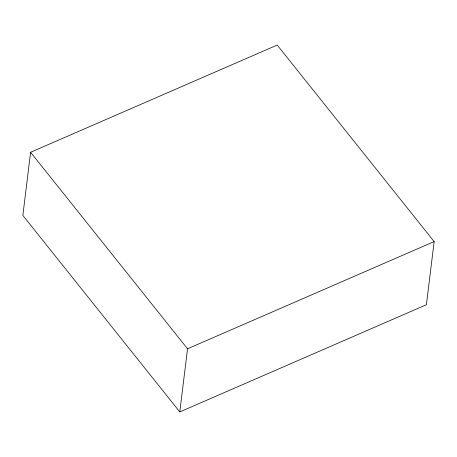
<?xml version="1.0" encoding="UTF-8"?>
<svg xmlns="http://www.w3.org/2000/svg" width="457" height="457" viewBox="0 0 457 457"><rect width="100%" height="100%" fill="white"/><g stroke="black" fill="none" stroke-linecap="round" stroke-linejoin="round"><path stroke-width="0.69" d="M30.602 152.278L22.85 215.413L179.795 411.928L426.398 304.722L434.15 241.587L277.205 45.072L30.602 152.278L187.547 348.794L179.795 411.928M187.547 348.794L434.15 241.587"/></g></svg>
